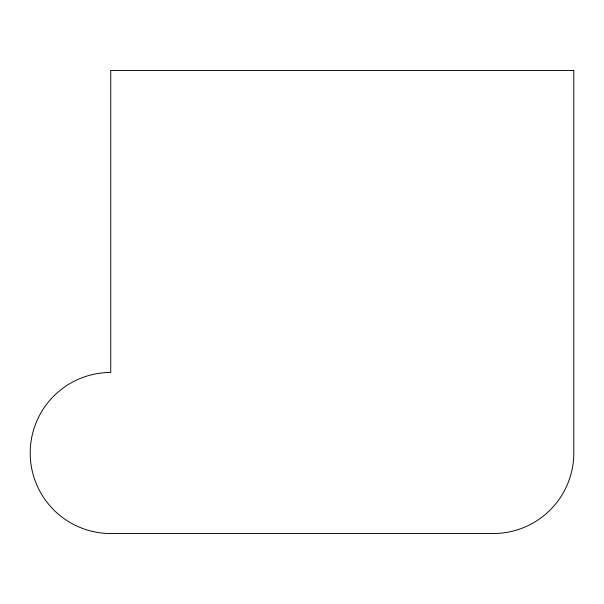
<?xml version="1.0" encoding="UTF-8"?>
<svg xmlns="http://www.w3.org/2000/svg" width="604" height="604" viewBox="0 0 604 604"><rect width="100%" height="100%" fill="white"/><g stroke="black" fill="none" stroke-linecap="round" stroke-linejoin="round"><path stroke-width="0.91" d="M573.8 70.464L110.736 70.464L110.736 372.464A80.536 80.536 0 0 0 30.2 453A80.536 80.536 0 0 0 110.736 533.536L493.264 533.536A80.536 80.536 0 0 0 573.8 453L573.8 70.464"/></g></svg>
